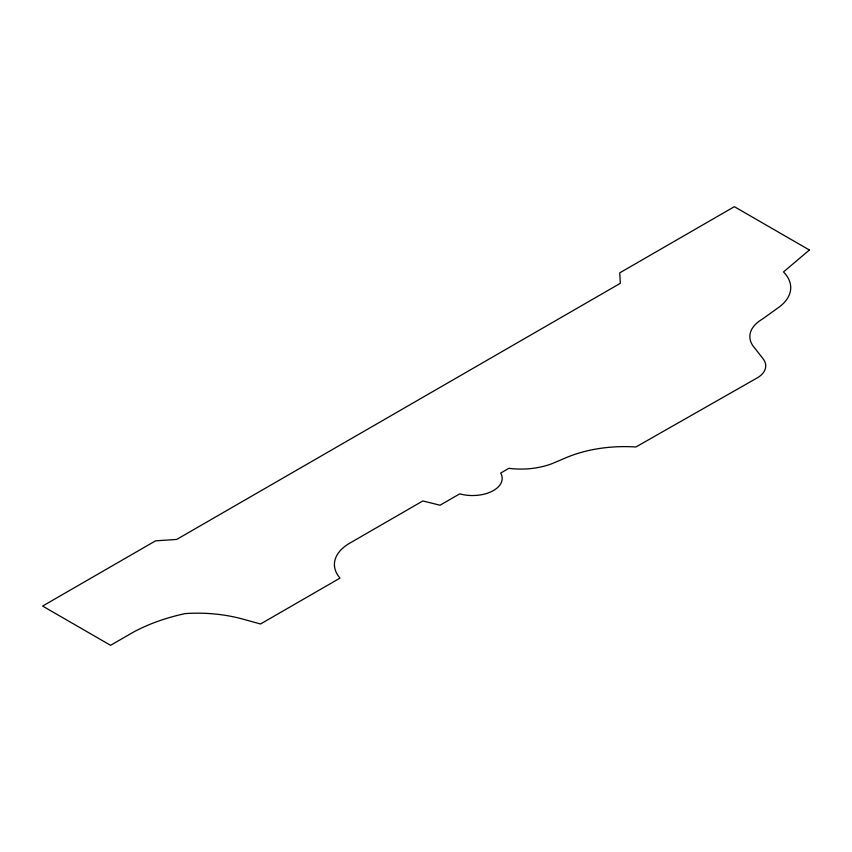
<?xml version="1.0" encoding="UTF-8"?>
<svg xmlns="http://www.w3.org/2000/svg" width="852" height="852" viewBox="0 0 852 852"><rect width="100%" height="100%" fill="white"/><g stroke="black" fill="none" stroke-linecap="round" stroke-linejoin="round"><path stroke-width="1.28" d="M809.4 250.009L783.499 271.937A54.762 31.609 0 0 1 777.919 307.934L762.167 319.244A42.877 24.751 0 0 0 754.776 348.106L763.158 358.884A29.788 17.2 0 0 1 758.035 377.436L635.901 446.991A98.768 57.02 0 0 0 564.535 458.365L552.362 463.52A55.912 32.28 0 0 1 508.889 468.312L500.699 473.041A29.692 17.146 0 0 1 492.105 491.263A29.692 17.146 0 0 1 459.718 493.862L440.047 505.225L422.837 500.965L349.075 543.555A52.185 30.129 0 0 0 340.033 578.093L260.531 623.994L241.691 618.797A105.052 60.652 0 0 0 185.161 613.6A153.797 88.789 0 0 0 132.71 632.535L110.579 645.315L42.6 606.07L155.596 540.828L176.694 539.433L620.32 283.311L619.745 272.853L734.349 206.685L809.4 250.009"/></g></svg>
